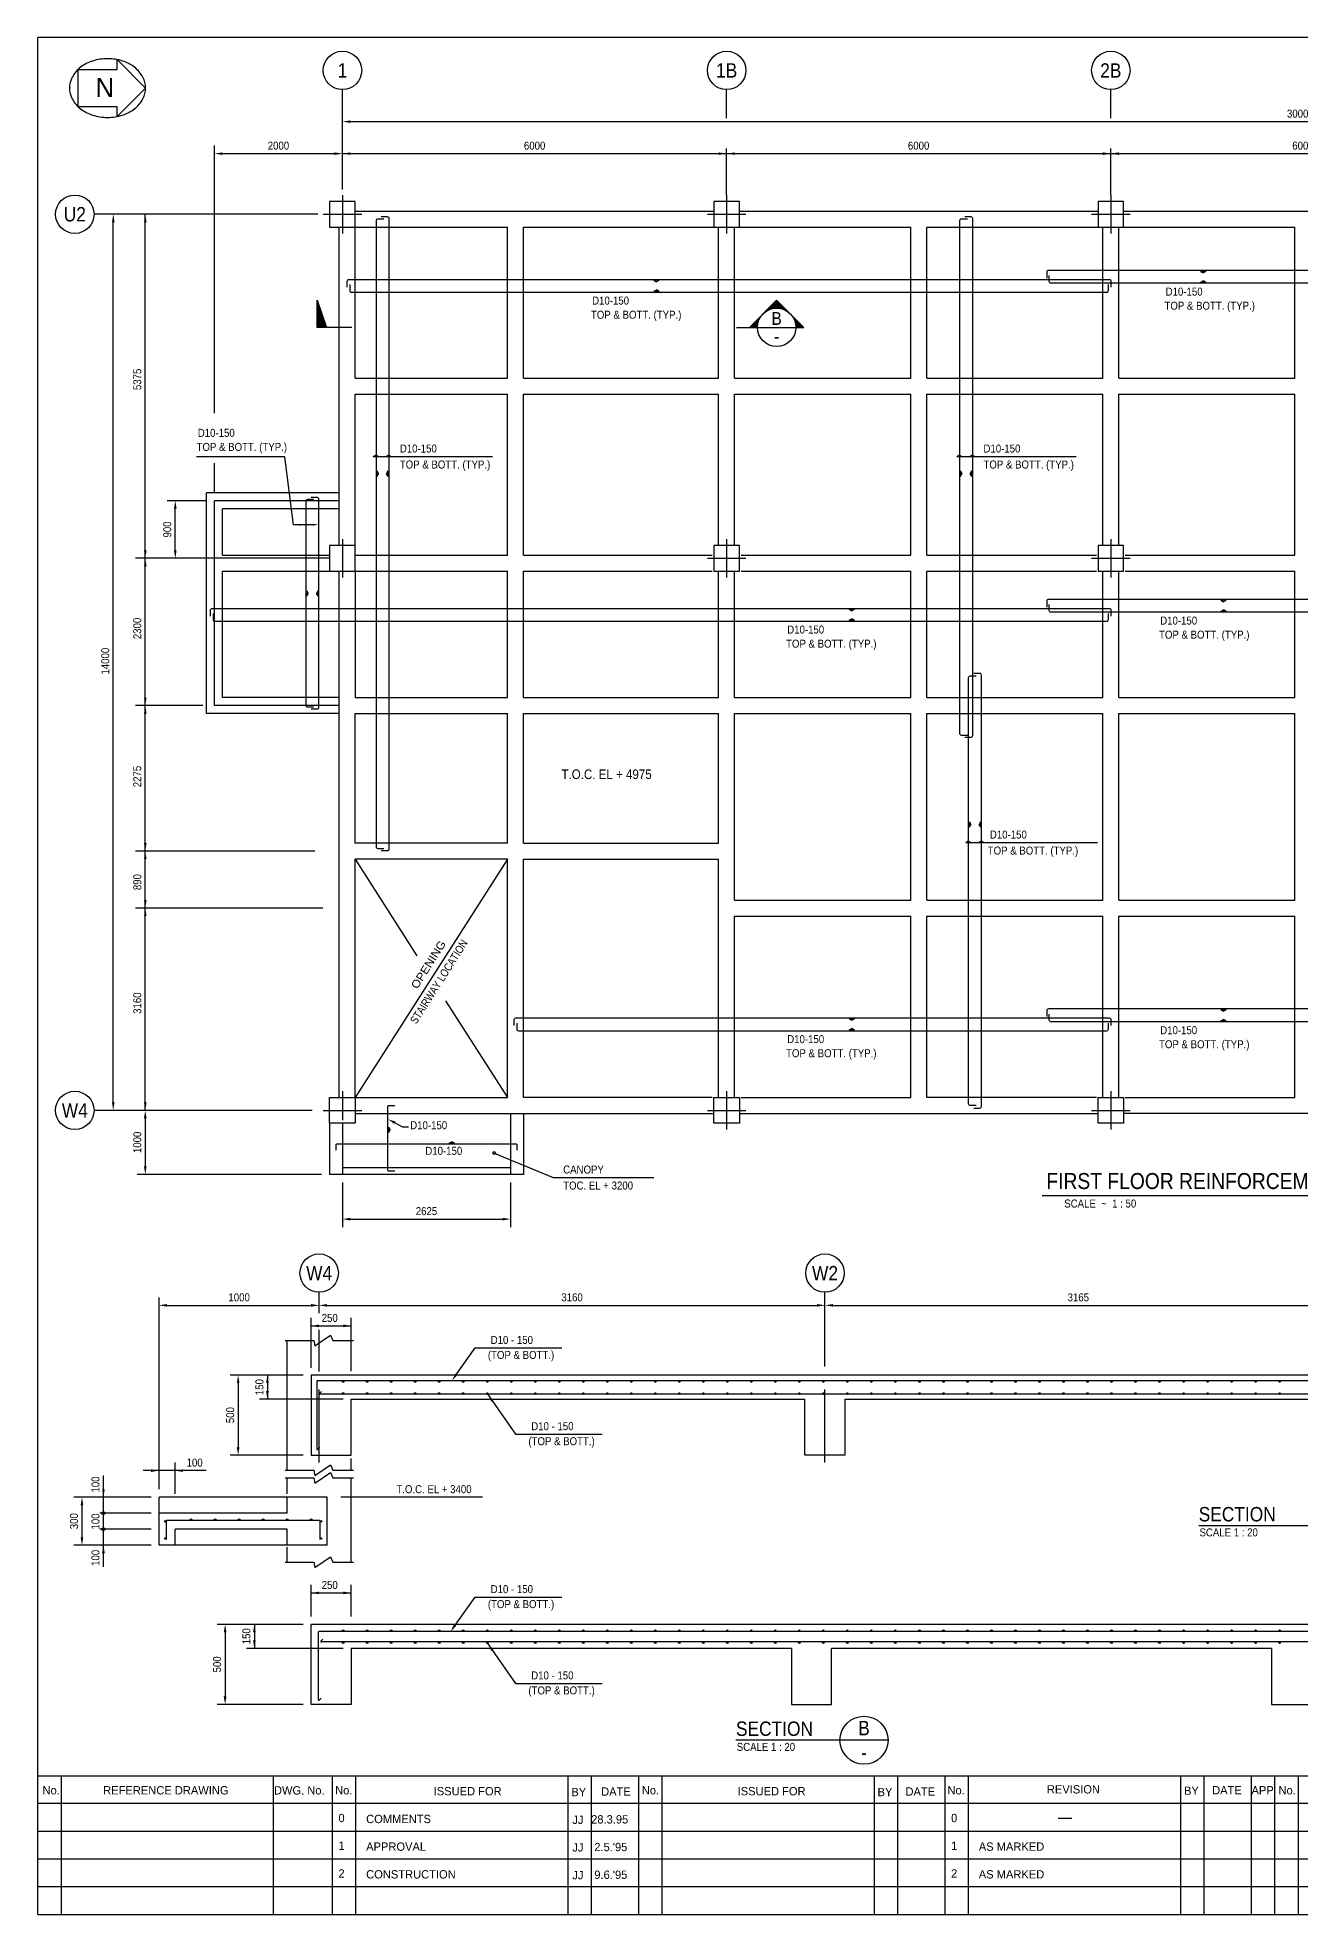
# Model space of a CAD drawing. Extents: x 150 to 41959, y 150 to 29473.
# Drawn here: x 150 to 19873, y 150 to 29473 of the extents above; entities that cross this region are included whole.
import ezdxf
from ezdxf.enums import TextEntityAlignment as Align

# ---------------------------------------------------------------- set-up
doc = ezdxf.new("R2010")
doc.units = 0
doc.header["$LTSCALE"] = 500
doc.linetypes.add('CENTER', pattern=[0])
doc.linetypes.add('HIDDEN', pattern=[0])
doc.layers.get('0').update_dxf_attribs({"linetype": 'CONTINUOUS'})
for name, color, linetype in [('AS', 6, 'CENTER'), ('BAR', 1, 'CONTINUOUS'), ('BEAM', 7, 'CONTINUOUS'), ('COL', 3, 'CONTINUOUS'), ('DIM', 2, 'CONTINUOUS'), ('FORM', 1, 'CONTINUOUS')]:
    doc.layers.add(name, color=color, linetype=linetype)

# ---------------------------------------------------------------- blocks, each defined once
blk = doc.blocks.new('AR')
at = {"color": 0}
blk.add_solid([(0, 0), (-1, 0.21875), (-1, -0.21875)], dxfattribs=at)

msp = doc.modelspace()

# ---------------------------------------------------------------- linework, layer by layer
at = {"color": 0}
for p, q in [((2787, 18912), (2787, 22362)), ((4862, 22362), (2787, 22362)), ((4862, 18912), (2787, 18912)), ((5112, 12912), (5112, 16637)), ((7487, 16637), (5112, 16637)), ((7487, 12912), (7487, 16637)), ((5112, 12912), (7487, 12912)), ((26235, 8576), (4423, 8576)), ((4423, 8576), (4423, 7326)), ((5048, 8201), (12135, 8201)), ((5048, 7326), (5048, 8201)), ((12135, 7326), (12135, 8201)), ((12760, 8201), (12760, 7326)), ((4423, 7326), (5048, 7326)), ((12760, 7326), (12135, 7326)), ((4673, 6669), (2048, 6669)), ((4048, 6419), (2048, 6419)), ((4048, 6169), (2298, 6169)), ((4673, 5919), (2048, 5919)), ((21053, 4682), (4423, 4682)), ((4423, 3432), (4423, 4682)), ((11923, 4307), (5048, 4307)), ((5048, 4307), (5048, 3432)), ((11923, 4307), (11923, 3432)), ((19423, 4307), (12548, 4307)), ((12548, 3432), (12548, 4307)), ((19423, 4307), (19423, 3432)), ((5048, 3432), (4423, 3432)), ((11923, 3432), (12548, 3432)), ((19423, 3432), (20048, 3432))]:
    msp.add_line(p, q, dxfattribs=at)
at = {"color": 0, "linetype": 'HIDDEN'}
msp.add_line((7487, 16887), (5112, 16887), dxfattribs=at)
at = {"color": 0}
for points in [[(4016, 9115), (4467, 9115), (4483, 9032), (4725, 9198), (4759, 9115), (5084, 9115)], [(12760, 8201), (20048, 8201)], [(4016, 7089), (4467, 7089), (4483, 7006), (4725, 7173), (4759, 7089), (5084, 7089)], [(4016, 6970), (4467, 6970), (4483, 6887), (4725, 7054), (4759, 6970), (5084, 6970)], [(4016, 5656), (4467, 5656), (4483, 5572), (4725, 5739), (4759, 5656), (5084, 5656)]]:
    msp.add_lwpolyline(points, dxfattribs=at)
at = {"layer": 'AS', "color": 0}
for p, q in [((4912, 27012), (4912, 26412)), ((10912, 27012), (10912, 26412)), ((16912, 27012), (16912, 26412)), ((4612, 26712), (5212, 26712)), ((10612, 26712), (11212, 26712)), ((16612, 26712), (17212, 26712)), ((2912, 19037), (2912, 22237)), ((4862, 22237), (2912, 22237)), ((4912, 21637), (4912, 21037)), ((10912, 21637), (10912, 21037)), ((16912, 21637), (16912, 21037)), ((10612, 21337), (11212, 21337)), ((16612, 21337), (17212, 21337)), ((4862, 19037), (2912, 19037)), ((5112, 16637), (6076, 15124)), ((7487, 16637), (5112, 12912)), ((6523, 14424), (7487, 12912)), ((4912, 13012), (4912, 12561)), ((10912, 13012), (10912, 12412)), ((16912, 13012), (16912, 12412)), ((4612, 12712), (5212, 12712)), ((10612, 12712), (11212, 12712)), ((16612, 12712), (17212, 12712)), ((5048, 8636), (5048, 9458)), ((4048, 7089), (4048, 9115)), ((4548, 7209), (4548, 8351)), ((12448, 7209), (12448, 8351)), ((5048, 7089), (5048, 7273)), ((4048, 6719), (4048, 6970)), ((5048, 5656), (5048, 6970)), ((4048, 5656), (4048, 5888))]:
    msp.add_line(p, q, dxfattribs=at)
at = {"layer": 'BAR', "color": 0}
for p, q in [((4510, 8478), (4510, 7423)), ((26138, 8488), (4520, 8488)), ((4548, 8286), (4583, 8321)), ((26110, 8276), (4558, 8276)), ((4520, 7413), (4556, 7449)), ((2160, 6297), (2160, 6007)), ((4550, 6307), (2170, 6307)), ((4560, 6297), (4560, 6007)), ((4535, 4560), (4535, 3505)), ((21066, 4570), (4545, 4570)), ((4573, 4417), (4608, 4453)), ((20993, 4407), (4583, 4407)), ((4545, 3495), (4581, 3530))]:
    msp.add_line(p, q, dxfattribs=at)
for points in [[(5556, 26637), (5461, 26637, 0.414214), (5436, 26612), (5436, 16829, 0.414214), (5461, 16804), (5556, 16804)], [(5517, 26675), (5611, 26675, -0.414214), (5636, 26650), (5636, 16791, -0.414214), (5611, 16766), (5517, 16766)], [(14671, 26637), (14575, 26637, 0.414214), (14550, 26612), (14550, 18600, 0.414214), (14575, 18575), (14671, 18575)], [(14631, 26675), (14725, 26675, -0.414214), (14750, 26650), (14750, 18562, -0.414214), (14725, 18537), (14631, 18537)], [(22912, 25715), (22912, 25809, 0.414214), (22887, 25834), (15937, 25834, 0.414214), (15912, 25809), (15912, 25715)], [(4987, 25574), (4987, 25669, -0.414214), (5012, 25694), (16887, 25694, -0.414214), (16912, 25669), (16912, 25574)], [(5025, 25614), (5025, 25519, 0.414214), (5050, 25494), (16849, 25494, 0.414214), (16874, 25519), (16874, 25614)], [(22874, 25754), (22874, 25659, -0.414214), (22849, 25634), (15975, 25634, -0.414214), (15950, 25659), (15950, 25754)], [(4421, 22291), (4515, 22291, -0.414214), (4540, 22266), (4540, 19005, -0.414214), (4515, 18980), (4421, 18980)], [(4461, 22253), (4365, 22253, 0.414214), (4340, 22228), (4340, 19042, 0.414214), (4365, 19017), (4461, 19017)], [(2853, 20435), (2853, 20530, -0.414214), (2878, 20555), (16887, 20555, -0.414214), (16912, 20530), (16912, 20435)], [(22912, 20575), (22912, 20670, 0.414214), (22887, 20695), (15937, 20695, 0.414214), (15912, 20670), (15912, 20575)], [(22874, 20615), (22874, 20520, -0.414214), (22849, 20495), (15975, 20495, -0.414214), (15950, 20520), (15950, 20615)], [(2891, 20475), (2891, 20380, 0.414214), (2916, 20355), (16849, 20355, 0.414214), (16874, 20380), (16874, 20475)], [(14811, 12787), (14715, 12787, -0.414214), (14690, 12812), (14690, 19474, -0.414214), (14715, 19499), (14811, 19499)], [(14771, 12749), (14865, 12749, 0.414214), (14890, 12774), (14890, 19512, 0.414214), (14865, 19537), (14771, 19537)], [(7596, 14037), (7596, 14131, -0.414214), (7621, 14156), (16887, 14156, -0.414214), (16912, 14131), (16912, 14037)], [(7634, 14077), (7634, 13981, 0.414214), (7659, 13956), (16849, 13956, 0.414214), (16874, 13981), (16874, 14077)], [(22912, 14177), (22912, 14271, 0.414214), (22887, 14296), (15937, 14296, 0.414214), (15912, 14271), (15912, 14177)], [(22874, 14217), (22874, 14121, -0.414214), (22849, 14096), (15975, 14096, -0.414214), (15950, 14121), (15950, 14217)], [(5729, 11762), (5633, 11762, -0.414214), (5623, 11772), (5623, 12777, -0.414214), (5633, 12787), (5729, 12787)], [(4812, 12088), (4812, 12177, -0.414214), (4822, 12187), (7627, 12187, -0.414214), (7637, 12177), (7637, 12088)]]:
    msp.add_lwpolyline(points, format="xyb", dxfattribs=at)
for centre in [(4923, 8476), (4923, 8288), (5298, 8476), (5298, 8288), (5673, 8476), (5673, 8288), (6048, 8476), (6048, 8288), (6423, 8476), (6423, 8288), (6798, 8476), (6798, 8288), (7173, 8476), (7173, 8288), (7548, 8476), (7548, 8288), (7923, 8476), (7923, 8288), (8298, 8476), (8298, 8288), (8673, 8476), (8673, 8288), (9048, 8476), (9048, 8288), (9423, 8476), (9423, 8288), (9798, 8476), (9798, 8288), (10173, 8476), (10173, 8288), (10548, 8476), (10548, 8288), (10923, 8476), (10923, 8288), (11298, 8476), (11298, 8288), (11673, 8476), (11673, 8288), (12048, 8476), (12048, 8288), (12423, 8476), (12423, 8288), (12798, 8476), (12798, 8288), (13173, 8476), (13173, 8288), (13548, 8476), (13548, 8288), (13923, 8476), (13923, 8288), (14298, 8476), (14298, 8288), (14673, 8476), (14673, 8288), (15048, 8476), (15048, 8288), (15423, 8476), (15423, 8288), (15798, 8476), (15798, 8288), (16173, 8476), (16173, 8288), (16548, 8476), (16548, 8288), (16923, 8476), (16923, 8288), (17298, 8476), (17298, 8288), (17673, 8476), (17673, 8288), (18048, 8476), (18048, 8288), (18423, 8476), (18423, 8288), (18798, 8476), (18798, 8288), (19173, 8476), (19173, 8288), (19548, 8476), (19548, 8288), (2145, 6292), (2548, 6319), (2923, 6319), (3298, 6319), (3673, 6319), (4048, 6319), (4423, 6319), (4576, 6292), (2145, 6024), (4576, 6024), (4923, 4582), (4923, 4395), (5298, 4582), (5298, 4395), (5673, 4582), (5673, 4395), (6048, 4582), (6048, 4395), (6423, 4582), (6423, 4395), (6798, 4582), (6798, 4395), (7173, 4582), (7173, 4395), (7548, 4582), (7548, 4395), (7923, 4582), (7923, 4395), (8298, 4582), (8298, 4395), (8673, 4582), (8673, 4395), (9048, 4582), (9048, 4395), (9423, 4582), (9423, 4395), (9798, 4582), (9798, 4395), (10173, 4582), (10173, 4395), (10548, 4582), (10548, 4395), (10923, 4582), (10923, 4395), (11298, 4582), (11298, 4395), (11673, 4582), (11673, 4395), (12048, 4582), (12048, 4395), (12423, 4582), (12423, 4395), (12798, 4582), (12798, 4395), (13173, 4582), (13173, 4395), (13548, 4582), (13548, 4395), (13923, 4582), (13923, 4395), (14298, 4582), (14298, 4395), (14673, 4582), (14673, 4395), (15048, 4582), (15048, 4395), (15423, 4582), (15423, 4395), (15798, 4582), (15798, 4395), (16173, 4582), (16173, 4395), (16548, 4582), (16548, 4395), (16923, 4582), (16923, 4395), (17298, 4582), (17298, 4395), (17673, 4582), (17673, 4395), (18048, 4582), (18048, 4395), (18423, 4582), (18423, 4395), (18798, 4582), (18798, 4395), (19173, 4582), (19173, 4395), (19548, 4582), (19548, 4395)]:
    msp.add_circle(centre, 12.5, dxfattribs=at)
for centre, start, end in [((4520, 8478), 90, 180), ((4558, 8286), 180, 270), ((4520, 7423), 180, 270), ((2170, 6297), 90, 180), ((4550, 6297), 0, 90), ((4545, 4560), 90, 180), ((4583, 4417), 180, 270), ((4545, 3505), 180, 270)]:
    msp.add_arc(centre, 10, start, end, dxfattribs=at)
at = {"layer": 'BEAM', "color": 0}
for p, q in [((5112, 26762), (10712, 26762)), ((11112, 26762), (16712, 26762)), ((17112, 26762), (22712, 26762)), ((4862, 22112), (4862, 26512)), ((4862, 12912), (4862, 19162)), ((5112, 12662), (10712, 12662)), ((7537, 12662), (7537, 11712)), ((7737, 12662), (7737, 11712)), ((11112, 12662), (16712, 12662)), ((22712, 12662), (17112, 12662)), ((4712, 12512), (4712, 11712)), ((4912, 12512), (4912, 11712)), ((7737, 11712), (4712, 11712)), ((2048, 5919), (2048, 6669)), ((4048, 6419), (4048, 6669)), ((4673, 5919), (4673, 6669)), ((2298, 5919), (2298, 6169)), ((4048, 5919), (4048, 6169))]:
    msp.add_line(p, q, dxfattribs=at)
at = {"layer": 'BEAM', "color": 0, "linetype": 'HIDDEN'}
for p, q in [((5112, 26512), (7487, 26512)), ((5112, 24149), (5112, 26512)), ((7487, 24149), (7487, 26512)), ((7737, 26512), (10787, 26512)), ((7737, 24149), (7737, 26512)), ((10787, 24149), (10787, 26512)), ((11037, 24149), (11037, 26512)), ((11037, 26512), (13787, 26512)), ((13787, 24149), (13787, 26512)), ((14037, 26512), (16787, 26512)), ((14037, 24149), (14037, 26512)), ((16787, 24149), (16787, 26512)), ((17037, 26512), (19787, 26512)), ((17037, 24149), (17037, 26512)), ((19787, 24149), (19787, 26512)), ((5112, 24149), (7487, 24149)), ((7737, 24149), (10787, 24149)), ((11037, 24149), (13787, 24149)), ((14037, 24149), (16787, 24149)), ((17037, 24149), (19787, 24149)), ((5112, 23899), (7487, 23899)), ((5112, 21537), (5112, 23899)), ((7487, 21387), (7487, 23899)), ((7737, 23899), (10787, 23899)), ((7737, 21387), (7737, 23899)), ((10787, 21537), (10787, 23899)), ((11037, 21537), (11037, 23899)), ((11037, 23899), (13787, 23899)), ((13787, 21387), (13787, 23899)), ((14037, 23899), (16787, 23899)), ((14037, 21387), (14037, 23899)), ((16787, 21537), (16787, 23899)), ((17037, 23899), (19787, 23899)), ((17037, 21537), (17037, 23899)), ((19787, 21387), (19787, 23899)), ((4862, 22112), (3037, 22112)), ((3037, 21387), (3037, 22112)), ((4862, 21537), (4862, 22112)), ((3037, 21387), (4712, 21387)), ((3037, 21137), (4712, 21137)), ((3037, 19162), (3037, 21137)), ((4862, 19162), (4862, 21137)), ((5112, 21387), (7487, 21387)), ((5112, 21137), (5112, 19162)), ((5112, 21137), (7487, 21137)), ((7487, 19162), (7487, 21137)), ((7737, 21387), (10687, 21387)), ((7737, 21137), (10687, 21137)), ((7737, 19162), (7737, 21137)), ((10787, 19162), (10787, 21137)), ((11037, 19162), (11037, 21137)), ((11137, 21387), (13787, 21387)), ((11137, 21137), (13787, 21137)), ((13787, 19162), (13787, 21137)), ((14037, 21387), (16687, 21387)), ((14037, 19162), (14037, 21137)), ((14037, 21137), (16687, 21137)), ((16787, 19162), (16787, 21137)), ((17037, 19162), (17037, 21137)), ((17137, 21387), (19787, 21387)), ((17137, 21137), (19787, 21137)), ((19787, 19162), (19787, 21137)), ((4862, 19162), (3037, 19162)), ((5112, 19162), (7487, 19162)), ((7737, 19162), (10787, 19162)), ((11037, 19162), (13787, 19162)), ((14037, 19162), (16787, 19162)), ((17037, 19162), (19787, 19162)), ((5112, 18912), (7487, 18912)), ((5112, 16887), (5112, 18912)), ((7487, 16887), (7487, 18912)), ((7737, 18912), (10787, 18912)), ((7737, 16887), (7737, 18912)), ((10787, 16887), (10787, 18912)), ((11037, 15997), (11037, 18912)), ((11037, 18912), (13787, 18912)), ((13787, 15997), (13787, 18912)), ((14037, 18912), (16787, 18912)), ((14037, 15997), (14037, 18912)), ((16787, 15997), (16787, 18912)), ((17037, 18912), (19787, 18912)), ((17037, 15997), (17037, 18912)), ((19787, 15997), (19787, 18912)), ((7737, 16887), (10787, 16887)), ((7737, 12912), (7737, 16637)), ((7737, 16637), (10787, 16637)), ((10787, 12912), (10787, 16637)), ((11037, 15997), (13787, 15997)), ((14037, 15997), (16787, 15997)), ((17037, 15997), (19787, 15997)), ((11037, 12912), (11037, 15747)), ((11037, 15747), (13787, 15747)), ((13787, 12912), (13787, 15747)), ((14037, 12912), (14037, 15747)), ((14037, 15747), (16787, 15747)), ((16787, 12912), (16787, 15747)), ((17037, 12912), (17037, 15747)), ((17037, 15747), (19787, 15747)), ((19787, 12912), (19787, 15747)), ((10687, 12912), (7737, 12912)), ((11137, 12912), (13787, 12912)), ((16687, 12912), (14037, 12912)), ((17137, 12912), (19787, 12912)), ((7537, 11812), (4912, 11812))]:
    msp.add_line(p, q, dxfattribs=at)
at = {"layer": 'COL', "color": 0}
for points in [[(4712, 26912), (4712, 26512), (5112, 26512), (5112, 26912)], [(10712, 26912), (10712, 26512), (11112, 26512), (11112, 26912)], [(16712, 26912), (16712, 26512), (17112, 26512), (17112, 26912)], [(4712, 21537), (4712, 21137), (5112, 21137), (5112, 21537)], [(10712, 21537), (10712, 21137), (11112, 21137), (11112, 21537)], [(16712, 21537), (16712, 21137), (17112, 21137), (17112, 21537)], [(4712, 12512), (4712, 12912), (5112, 12912), (5112, 12512)], [(10712, 12512), (10712, 12912), (11112, 12912), (11112, 12512)], [(16712, 12512), (16712, 12912), (17112, 12912), (17112, 12512)]]:
    msp.add_lwpolyline(points, close=True, dxfattribs=at)
at = {"layer": 'DIM', "color": 0}
for p, q in [((4912, 27096), (4912, 28659)), ((10912, 28213), (10912, 28659)), ((16912, 28213), (16912, 28659)), ((5037, 28159), (34787, 28159)), ((2912, 23602), (2912, 27784)), ((3037, 27659), (4787, 27659)), ((4912, 27659), (34912, 27659)), ((10912, 27013), (10912, 27737)), ((16912, 27013), (16912, 27737)), ((4527, 26712), (1032, 26712)), ((1832, 12712), (1832, 26712)), ((1332, 12837), (1332, 26587)), ((18394, 25820), (18310, 25820)), ((18310, 25820), (18352, 25797)), ((18394, 25820), (18352, 25797)), ((9776, 25680), (9818, 25657)), ((9860, 25680), (9776, 25680)), ((9776, 25507), (9818, 25530)), ((9860, 25680), (9818, 25657)), ((9860, 25507), (9818, 25530)), ((18310, 25648), (18352, 25671)), ((18394, 25648), (18310, 25648)), ((18394, 25648), (18352, 25671)), ((9860, 25507), (9776, 25507)), ((11064, 24945), (11993, 24945)), ((4013, 22922), (2631, 22922)), ((4147, 21862), (4013, 22922)), ((5392, 22927), (5436, 22955)), ((5392, 22927), (7256, 22927)), ((5436, 22955), (5467, 22927)), ((5592, 22927), (5636, 22955)), ((5636, 22955), (5667, 22927)), ((14506, 22927), (14550, 22955)), ((14506, 22927), (16370, 22927)), ((14550, 22955), (14582, 22927)), ((14706, 22927), (14750, 22955)), ((14750, 22955), (14782, 22927)), ((2912, 22362), (2912, 22821)), ((5450, 22617), (5450, 22701)), ((5450, 22701), (5473, 22659)), ((5450, 22617), (5473, 22659)), ((5622, 22701), (5600, 22659)), ((5622, 22617), (5600, 22659)), ((5622, 22617), (5622, 22701)), ((14564, 22701), (14587, 22659)), ((14564, 22617), (14564, 22701)), ((14564, 22617), (14587, 22659)), ((14737, 22701), (14714, 22659)), ((14737, 22617), (14714, 22659)), ((14737, 22617), (14737, 22701)), ((2787, 22237), (2176, 22237)), ((2301, 21462), (2301, 22112)), ((4445, 21862), (4147, 21862)), ((4705, 21337), (1679, 21337)), ((4354, 20745), (4354, 20829)), ((4354, 20829), (4377, 20787)), ((4527, 20829), (4504, 20787)), ((4527, 20745), (4527, 20829)), ((4354, 20745), (4377, 20787)), ((4527, 20745), (4504, 20787)), ((12907, 20541), (12823, 20541)), ((12823, 20541), (12865, 20518)), ((12907, 20541), (12865, 20518)), ((18715, 20681), (18631, 20681)), ((18631, 20681), (18673, 20658)), ((18631, 20508), (18673, 20531)), ((18715, 20681), (18673, 20658)), ((18715, 20508), (18673, 20531)), ((12823, 20368), (12865, 20391)), ((12907, 20368), (12823, 20368)), ((12907, 20368), (12865, 20391)), ((18715, 20508), (18631, 20508)), ((2732, 19037), (1679, 19037)), ((14704, 17222), (14727, 17180)), ((14704, 17138), (14704, 17222)), ((14704, 17138), (14727, 17180)), ((14877, 17222), (14854, 17180)), ((14877, 17138), (14854, 17180)), ((14877, 17138), (14877, 17222)), ((4478, 16762), (1679, 16762)), ((14646, 16896), (14690, 16925)), ((14646, 16896), (16705, 16896)), ((14690, 16925), (14722, 16896)), ((14846, 16896), (14890, 16925)), ((14890, 16925), (14922, 16896)), ((4608, 15872), (1679, 15872)), ((12823, 14142), (12865, 14120)), ((12907, 14142), (12823, 14142)), ((12907, 14142), (12865, 14120)), ((18631, 14283), (18673, 14260)), ((18715, 14283), (18631, 14283)), ((18631, 14110), (18673, 14133)), ((18715, 14110), (18631, 14110)), ((18715, 14283), (18673, 14260)), ((18715, 14110), (18673, 14133)), ((12823, 13970), (12865, 13993)), ((12907, 13970), (12823, 13970)), ((12907, 13970), (12865, 13993)), ((4439, 12712), (1032, 12712)), ((1832, 12587), (1832, 11837)), ((5636, 12448), (5659, 12406)), ((5636, 12364), (5636, 12448)), ((5636, 12364), (5659, 12406)), ((5733, 12517), (5851, 12455)), ((5851, 12455), (5942, 12455)), ((6577, 12200), (6619, 12223)), ((6661, 12200), (6577, 12200)), ((6661, 12200), (6619, 12223)), ((7282, 12046), (8205, 11663)), ((4587, 11712), (1707, 11712)), ((4912, 11587), (4912, 10888)), ((7537, 11587), (7537, 10888)), ((8205, 11663), (9774, 11663)), ((15840, 11382), (22114, 11382)), ((5037, 11013), (7412, 11013)), ((2048, 6794), (2048, 9791)), ((4548, 9542), (4548, 9870)), ((12448, 8710), (12448, 9870)), ((2173, 9666), (4423, 9666)), ((4423, 8692), (4423, 9470)), ((4673, 9666), (12323, 9666)), ((5048, 8692), (5048, 9470)), ((12573, 9666), (20235, 9666)), ((4423, 9345), (5048, 9345)), ((4548, 8635), (4548, 9284)), ((6692, 8590), (6983, 9001)), ((6983, 9001), (8337, 9001)), ((4298, 8576), (3158, 8576)), ((3740, 8576), (3740, 8201)), ((3283, 8451), (3283, 7451)), ((7173, 8288), (7616, 7653)), ((4923, 8201), (3615, 8201)), ((7616, 7653), (8970, 7653)), ((2783, 7084), (1798, 7084)), ((2298, 6723), (2298, 7209)), ((4298, 7326), (3158, 7326)), ((1179, 5579), (1179, 7006)), ((1923, 6669), (719, 6669)), ((844, 6544), (844, 6044)), ((7098, 6669), (4888, 6669)), ((1923, 6169), (1121, 6169)), ((1923, 6419), (1122, 6419)), ((20659, 6223), (18284, 6223)), ((1923, 5919), (719, 5919)), ((1151, 5919), (1054, 5919)), ((4423, 4807), (4423, 5298)), ((5048, 4807), (5048, 5298)), ((4423, 5173), (5048, 5173)), ((6670, 4669), (6983, 5108)), ((6983, 5108), (8337, 5108)), ((4298, 4682), (2954, 4682)), ((3079, 4557), (3079, 3557)), ((3536, 4682), (3536, 4307)), ((4923, 4307), (3411, 4307)), ((7173, 4395), (7616, 3760)), ((7616, 3760), (8970, 3760)), ((4298, 3432), (2954, 3432)), ((13432, 2872), (11057, 2872)), ((16091, 1655), (16302, 1655))]:
    msp.add_line(p, q, dxfattribs=at)
msp.add_lwpolyline([(1243, 29142, 0.077455), (1009, 29106, 0.087155), (822, 29008, 0.105634), (691, 28853, 0.123847), (648, 28683, 0.123847), (691, 28514, 0.105634), (822, 28359, 0.087155), (1009, 28261, 0.077455), (1243, 28225, 0.077455), (1477, 28261, 0.087155), (1664, 28359, 0.105634), (1796, 28514, 0.123847), (1838, 28683, 0.123847), (1796, 28853, 0.105634), (1664, 29008, 0.087155), (1477, 29106, 0.077455)], format="xyb", close=True, dxfattribs=at)
for points in [[(1394, 29127), (1838, 28683), (1394, 28240), (1394, 28392), (783, 28392), (783, 28974), (1394, 28974)], [(4651, 24955), (4526, 24955), (4526, 25311)], [(4637, 24965), (4536, 24965), (4536, 25252)], [(4622, 24975), (4546, 24975), (4546, 25193)], [(4608, 24985), (4556, 24985), (4556, 25135)], [(4594, 24995), (4566, 24995), (4566, 25076)], [(4580, 25005), (4576, 25005), (4576, 25017)]]:
    msp.add_lwpolyline(points, close=True, dxfattribs=at)
for points in [[(5057, 24945), (4516, 24945), (4516, 25369), (4665, 24945)], [(11993, 24945), (12117, 24945), (11693, 25370), (11269, 24945), (11393, 24945)], [(11844, 25205), (11693, 25355), (11542, 25205)], [(11815, 25219), (11693, 25341), (11571, 25219)], [(11791, 25229), (11693, 25327), (11594, 25229)], [(11771, 25235), (11693, 25313), (11615, 25235)], [(11752, 25239), (11693, 25299), (11633, 25239)], [(11735, 25242), (11693, 25285), (11650, 25242)], [(11719, 25244), (11693, 25271), (11666, 25244)], [(11704, 25245), (11693, 25256), (11682, 25245)], [(11434, 25096), (11293, 24955), (11393, 24955)], [(11419, 25067), (11317, 24965), (11393, 24965)], [(11410, 25044), (11341, 24975), (11393, 24975)], [(11403, 25023), (11365, 24985), (11393, 24985)], [(11399, 25005), (11389, 24995), (11393, 24995)], [(11993, 24955), (12093, 24955), (11952, 25096)], [(11993, 24965), (12069, 24965), (11967, 25067)], [(11993, 24975), (12045, 24975), (11976, 25044)], [(11993, 24985), (12021, 24985), (11983, 25023)], [(11993, 24995), (11996, 24995), (11987, 25005)]]:
    msp.add_lwpolyline(points, dxfattribs=at)
for centre, radius in [((4912, 28959), 300), ((10912, 28959), 300), ((16912, 28959), 300), ((732, 26712), 300), ((11693, 24945), 300), ((732, 12712), 300), ((7282, 12046), 22), ((4548, 10170), 300), ((12448, 10170), 300), ((1179, 6419), 23), ((1179, 6169), 23), ((13057, 2872), 375)]:
    msp.add_circle(centre, radius, dxfattribs=at)
for points in [[(5037, 28179), (5037, 28138), (4912, 28159)], [(3037, 27679), (3037, 27638), (2912, 27659)], [(4787, 27679), (4787, 27638), (4912, 27659)], [(5037, 27679), (5037, 27638), (4912, 27659)], [(10787, 27679), (10787, 27638), (10912, 27659)], [(11037, 27679), (11037, 27638), (10912, 27659)], [(16787, 27679), (16787, 27638), (16912, 27659)], [(17037, 27679), (17037, 27638), (16912, 27659)], [(1312, 26587), (1353, 26587), (1332, 26712)], [(1812, 26587), (1853, 26587), (1832, 26712)], [(2280, 22112), (2322, 22112), (2301, 22237)], [(4246, 21877), (4246, 21846), (4340, 21862)], [(4446, 21877), (4446, 21846), (4540, 21862)], [(1812, 21462), (1853, 21462), (1832, 21337)], [(2280, 21462), (2322, 21462), (2301, 21337)], [(1812, 21212), (1853, 21212), (1832, 21337)], [(1812, 19162), (1853, 19162), (1832, 19037)], [(1812, 18912), (1853, 18912), (1832, 19037)], [(1812, 16887), (1853, 16887), (1832, 16762)], [(1812, 16637), (1853, 16637), (1832, 16762)], [(1812, 15997), (1853, 15997), (1832, 15872)], [(1812, 15747), (1853, 15747), (1832, 15872)], [(1312, 12837), (1353, 12837), (1332, 12712)], [(1812, 12837), (1853, 12837), (1832, 12712)], [(1812, 12587), (1853, 12587), (1832, 12712)], [(5724, 12499), (5743, 12536), (5623, 12575)], [(1812, 11837), (1853, 11837), (1832, 11712)], [(5037, 11034), (5037, 10992), (4912, 11013)], [(7412, 11034), (7412, 10992), (7537, 11013)], [(2173, 9687), (2173, 9645), (2048, 9666)], [(4423, 9687), (4423, 9645), (4548, 9666)], [(4673, 9687), (4673, 9645), (4548, 9666)], [(12323, 9687), (12323, 9645), (12448, 9666)], [(12573, 9687), (12573, 9645), (12448, 9666)], [(4548, 9366), (4548, 9324), (4423, 9345)], [(4923, 9366), (4923, 9324), (5048, 9345)], [(3262, 8451), (3304, 8451), (3283, 8576)], [(3719, 8451), (3761, 8451), (3740, 8576)], [(6709, 8578), (6675, 8602), (6620, 8488)], [(3719, 8326), (3761, 8326), (3740, 8201)], [(7236, 8164), (7270, 8188), (7180, 8278)], [(3262, 7451), (3304, 7451), (3283, 7326)], [(1923, 7105), (1923, 7063), (2048, 7084)], [(2423, 7105), (2423, 7063), (2298, 7084)], [(1158, 6794), (1199, 6794), (1179, 6669)], [(823, 6544), (864, 6544), (844, 6669)], [(823, 6044), (864, 6044), (844, 5919)], [(1158, 5794), (1199, 5794), (1179, 5919)], [(4548, 5194), (4548, 5153), (4423, 5173)], [(4923, 5194), (4923, 5153), (5048, 5173)], [(3058, 4557), (3100, 4557), (3079, 4682)], [(3515, 4557), (3557, 4557), (3536, 4682)], [(3515, 4432), (3557, 4432), (3536, 4307)], [(6689, 4660), (6655, 4684), (6600, 4570)], [(7236, 4270), (7270, 4295), (7180, 4384)], [(3058, 3557), (3100, 3557), (3079, 3432)]]:
    msp.add_solid(points, dxfattribs=at)
at = {"layer": 'FORM', "color": 0}
for p, q in [((41826, 29473), (150, 29473)), ((150, 29473), (150, 150)), ((518, 2314), (518, 150)), ((3830, 2314), (3830, 150)), ((4750, 2314), (4750, 150)), ((5118, 2314), (5118, 150)), ((8430, 2314), (8430, 150)), ((8798, 2314), (8798, 150)), ((9534, 2314), (9534, 150)), ((9902, 2314), (9902, 150)), ((13214, 2314), (13214, 150)), ((13582, 2314), (13582, 150)), ((14318, 2314), (14318, 150)), ((14686, 2314), (14686, 150)), ((17998, 2314), (17998, 150)), ((18366, 2314), (18366, 150)), ((19102, 2314), (19102, 150)), ((19470, 2314), (19470, 150)), ((19838, 2314), (19838, 150)), ((24622, 1881), (150, 1881)), ((24622, 1448), (150, 1448)), ((24622, 1015), (150, 1015)), ((24622, 583), (150, 583)), ((150, 150), (41826, 150))]:
    msp.add_line(p, q, dxfattribs=at)
at = {"layer": 'FORM', "color": 0, "linetype": 'CONTINUOUS'}
msp.add_line((150, 2314), (41826, 2314), dxfattribs=at)

# ---------------------------------------------------------------- block references
at = {"layer": 'FORM', "color": 0, "xscale": 5e-08, "yscale": 5e-08, "zscale": 5e-08}
msp.add_blockref('AR', (150, 150), dxfattribs=at)

# ---------------------------------------------------------------- texts
at = {"layer": 'DIM', "color": 0, "width": 0.9}
for s, height, p in [('1', 225, (4912, 28959)), ('1B', 225, (10912, 28959)), ('2B', 225, (16912, 28959)), ('6000', 125, (7913, 27784)), ('6000', 125, (13910, 27784)), ('6000', 125, (19913, 27784)), ('U2', 225, (732, 26712)), ('B', 200, (11693, 25084)), ('-', 225, (11693, 24807)), ('W4', 225, (732, 12712)), ('SCALE  ~  1 : 50', 125, (16747, 11257)), ('W4', 225, (4548, 10170)), ('W2', 225, (12448, 10170)), ('3165', 125, (16404, 9791)), ('250', 125, (4713, 9470)), ('D10 - 150', 125, (7557, 9126)), ('(TOP & BOTT.)', 125, (7701, 8876)), ('D10 - 150', 125, (8190, 7778)), ('(TOP & BOTT.)', 125, (8334, 7528)), ('T.O.C. EL + 3400', 125, (6341, 6794)), ('250', 125, (4713, 5298)), ('D10 - 150', 125, (7557, 5233)), ('(TOP & BOTT.)', 125, (7701, 4983)), ('D10 - 150', 125, (8190, 3885)), ('(TOP & BOTT.)', 125, (8334, 3635)), ('B', 225, (13057, 3062)), ('-', 225, (13057, 2682))]:
    msp.add_text(s, height=height, dxfattribs=at).set_placement(p, align=Align.MIDDLE)
at = {"layer": 'DIM', "color": 0}
msp.add_text('N', height=300, dxfattribs=at).set_placement((1056, 28542))
at = {"layer": 'DIM', "color": 0, "width": 0.9}
for s, p in [('30000', (19872, 28284)), ('2000', (3912, 27784)), ('2625', (6224, 11138)), ('1000', (3298, 9791)), ('3160', (8498, 9791)), ('100', (2603, 7209))]:
    msp.add_text(s, height=125, dxfattribs=at).set_placement(p, align=Align.MIDDLE_CENTER)
for s, height, p in [('D10-150', 125, (17768, 25503)), ('D10-150', 125, (8811, 25363)), ('TOP & BOTT. (TYP.)', 125, (17750, 25283)), ('TOP & BOTT. (TYP.)', 125, (8793, 25142)), ('D10-150', 125, (2652, 23297)), ('TOP & BOTT. (TYP.)', 125, (2634, 23077)), ('D10-150', 125, (5808, 23052)), ('D10-150', 125, (14923, 23052)), ('TOP & BOTT. (TYP.)', 125, (5808, 22802)), ('TOP & BOTT. (TYP.)', 125, (14923, 22802)), ('D10-150', 125, (11858, 20224)), ('D10-150', 125, (17683, 20364)), ('TOP & BOTT. (TYP.)', 125, (11840, 20003)), ('TOP & BOTT. (TYP.)', 125, (17665, 20144)), ('T.O.C. EL + 4975', 150, (8332, 17963)), ('D10-150', 125, (15023, 17021)), ('TOP & BOTT. (TYP.)', 125, (14990, 16771)), ('D10-150', 125, (11858, 13825)), ('TOP & BOTT. (TYP.)', 125, (17665, 13745)), ('D10-150', 125, (17683, 13965)), ('TOP & BOTT. (TYP.)', 125, (11840, 13605)), ('D10-150', 125, (5970, 12480)), ('D10-150', 125, (6206, 12080)), ('CANOPY', 125, (8359, 11788)), ('TOC. EL + 3200', 125, (8359, 11538))]:
    msp.add_text(s, height=height, dxfattribs=at).set_placement(p, align=Align.MIDDLE_LEFT)
for s, p in [('5375', (1707, 24132)), ('2300', (1707, 20241)), ('2275', (1707, 17928)), ('890', (1707, 16278)), ('3160', (1707, 14387))]:
    msp.add_text(s, height=125, rotation=90, dxfattribs=at).set_placement(p, align=Align.MIDDLE)
for s, p in [('900', (2176, 21787)), ('14000', (1207, 19730)), ('1000', (1707, 12212)), ('150', (3615, 8389)), ('500', (3158, 7951)), ('100', (1054, 6867)), ('300', (719, 6294)), ('100', (1054, 6289)), ('100', (1054, 5721)), ('150', (3411, 4496)), ('500', (2954, 4057))]:
    msp.add_text(s, height=125, rotation=90, dxfattribs=at).set_placement(p, align=Align.MIDDLE_CENTER)
at = {"layer": 'DIM', "color": 0}
for s, width, p, p2 in [('STAIRWAY LOCATION', 0.799042, (6066, 14051), (6876, 15328)), ('OPENING', 1.107428, (6080, 14597), (6535, 15316))]:
    msp.add_text(s, height=125, rotation=57.6277, dxfattribs=dict(at, width=width)).set_placement(p, p2, align=Align.FIT)
at = {"layer": 'DIM', "color": 0, "width": 0.9}
msp.add_text('FIRST FLOOR REINFORCEMENT PLAN', height=250, dxfattribs=at).set_placement((15905, 11483))
for s, height, p in [('SECTION', 225, (18284, 6223)), ('SCALE 1 : 20', 125, (18297, 6019)), ('SECTION', 225, (11057, 2872)), ('SCALE 1 : 20', 125, (11070, 2668))]:
    msp.add_text(s, height=height, dxfattribs=at).set_placement(p, align=Align.BOTTOM_LEFT)
at = {"layer": 'FORM', "color": 0}
for s, height, p in [('No.', 129.8, (228, 2025)), ('REFERENCE DRAWING', 129.82, (1175, 2025)), ('DWG. No.', 129.8, (3842, 2024)), ('No.', 129.8, (4798, 2025)), ('ISSUED FOR', 129.8, (6337, 2011)), ('BY', 129.8, (8487, 1998)), ('DATE', 129.8, (8952, 2005)), ('No.', 129.8, (9587, 2025)), ('ISSUED FOR', 129.8, (11084, 2011)), ('BY', 129.8, (13269, 1998)), ('DATE', 129.8, (13705, 2005)), ('No.', 129.8, (14361, 2025)), ('REVISION', 129.8, (15913, 2040)), ('BY', 129.8, (18055, 2019)), ('DATE', 129.8, (18494, 2026)), ('APP', 129.8, (19109, 2025)), ('No.', 129.8, (19531, 2025)), ('0', 130, (4849, 1592)), ('COMMENTS', 129.8, (5282, 1577)), ('JJ', 129.8, (8502, 1564)), ('28.3.95', 129.8, (8796, 1571)), ('0', 130, (14417, 1592)), ('1', 130, (4849, 1159)), ('APPROVAL', 129.8, (5282, 1145)), ('JJ', 129.8, (8502, 1132)), ("2.5.'95", 129.8, (8845, 1139)), ('1', 130, (14417, 1159)), ('AS MARKED', 129.8, (14850, 1145)), ('2', 130, (4849, 726)), ('CONSTRUCTION', 129.82, (5282, 712)), ('JJ', 129.8, (8502, 699)), ("9.6.'95", 129.8, (8845, 706)), ('2', 130, (14417, 726)), ('AS MARKED', 129.8, (14850, 712))]:
    msp.add_text(s, height=height, dxfattribs=at).set_placement(p)

doc.saveas('drawing.dxf')
